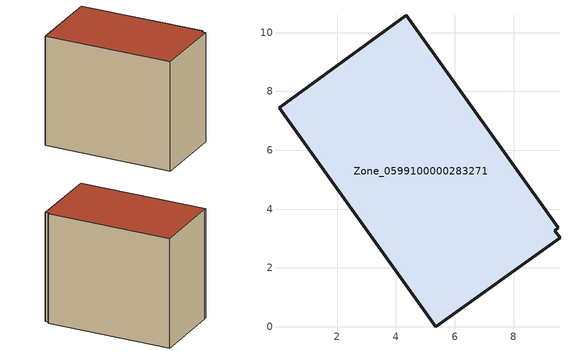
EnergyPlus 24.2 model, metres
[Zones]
Zone_0599100000283271
 floor ground (C_G): 4.35,10.59 9.52,3.36 9.4,3.26 9.58,3.02 5.35,0 0.02,7.45 0.22,7.59 z0
 wall outside (C_F): 0.02,7.45 5.35,0 9.58,3.02 9.4,3.26 9.52,3.36 4.35,10.59 0.22,7.59 0.02,7.45 z0:7.85
 roof outside (C_R): 9.52,3.36 4.35,10.59 0.22,7.59 0.02,7.45 5.35,0 9.58,3.02 9.4,3.26 z7.85
[BUILDING]
Pand.0599100000283271: North Axis=0; Terrain=City; Loads Convergence Tolerance Value=0.04; Temperature Convergence Tolerance Value=0.4; Solar Distribution=FullExterior; Maximum Number of Warmup Days=25; Minimum Number of Warmup Days=1
[Site:Location]
Rotterdam.The.Hague.AP_ZH_NLD Design_Conditions: Latitude=51.96; Longitude=4.45; Time Zone=1; Elevation=-4.5
[SITE:GROUNDTEMPERATURE:BUILDINGSURFACE]
18, 18, 18, 18, 18, 18, 18, 18, 18, 18, 18, 18
[MATERIAL] Thermal Absorptance=0.9; Solar Absorptance=0.7; Visible Absorptance=0.7
Name | Roughness | Thickness | Conductivity | Density | Specific Heat
G.TC.1975-1991 | MediumSmooth | 0.15 | 0.288461 | 540 | 1210
F.TC.1975-1991 | Rough | 0.3 | 0.230769 | 1920 | 840
R.TC.1975-1991 | MediumRough | 0.2 | 0.153846 | 1500 | 1000
[CONSTRUCTION]
C_G: G.TC.1975-1991
C_F: F.TC.1975-1991
C_R: R.TC.1975-1991
[ZONE]
Zone_0599100000283271: Type=1; Multiplier=1; Ceiling Height=Autocalculate; Volume=Autocalculate; Floor Area=autocalculate; Part of Total Floor Area=Yes
[ZONEINFILTRATION:DESIGNFLOWRATE]
Infil_Zone_0599100000283271: Zone or ZoneList or Space or SpaceList=Zone_0599100000283271; Schedule=AlwaysOn; Design Flow Rate Calculation Method=Flow/Area; Flow Rate per Floor Area=0.003; Constant Term Coefficient=1; Temperature Term Coefficient=0; Velocity Term Coefficient=0; Velocity Squared Term Coefficient=0
[HVACTEMPLATE:ZONE:IDEALLOADSAIRSYSTEM]
Zone_0599100000283271: Maximum Heating Supply Air Temperature=50; Minimum Cooling Supply Air Temperature=13; Maximum Heating Supply Air Humidity Ratio=0.0156; Minimum Cooling Supply Air Humidity Ratio=0.0077; Heating Limit=NoLimit; Cooling Limit=NoLimit; Dehumidification Control Type=ConstantSensibleHeatRatio; Cooling Sensible Heat Ratio=0.7; Dehumidification Setpoint=60; Humidification Control Type=None; Humidification Setpoint=30; Outdoor Air Method=None; Outdoor Air Flow Rate per Person=0.00944; Outdoor Air Flow Rate per Zone Floor Area=0; Outdoor Air Flow Rate per Zone=0; Demand Controlled Ventilation Type=None; Outdoor Air Economizer Type=NoEconomizer; Heat Recovery Type=None; Sensible Heat Recovery Effectiveness=0.7; Latent Heat Recovery Effectiveness=0.65
[ZONECONTROL:THERMOSTAT]
ThermostatControl_Zone_0599100000283271: Zone or ZoneList=Zone_0599100000283271; Control Type Schedule=DualSetpointControlType; Control 1=Thermostat_Zone_0599100000283271; Temperature Difference Between Cutout And Setpoint=0
[THERMOSTATSETPOINT:DUALSETPOINT]
Thermostat_Zone_0599100000283271: Heating Setpoint Temperature Schedule=HeatingSetpoint_Zone_0599100000283271; Cooling Setpoint Temperature Schedule=CoolingSetpoint_Zone_0599100000283271
[SCHEDULE:COMPACT]
HeatingSetpoint_Zone_0599100000283271: Through: 12/31, For: AllDays, Until: 24:00, 21
CoolingSetpoint_Zone_0599100000283271: Through: 12/31, For: AllDays, Until: 24:00, 24
DualSetpointControlType: Through: 12/31, For: AllDays, Until: 24:00, 4
AlwaysOn: Through: 12/31, For: AllDays, Until: 24:00, 1
